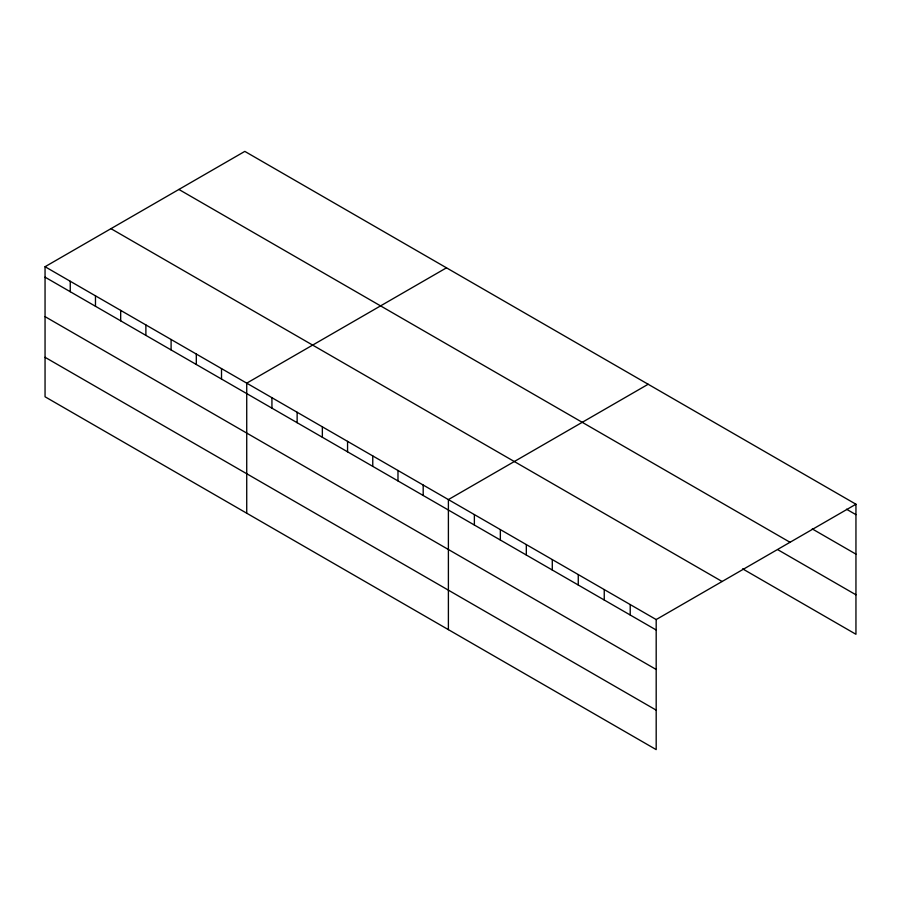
<?xml version="1.0" encoding="UTF-8"?>
<svg xmlns="http://www.w3.org/2000/svg" width="901" height="901" viewBox="0 0 901 901"><rect width="100%" height="100%" fill="white"/><g stroke="black" fill="none" stroke-linecap="round" stroke-linejoin="round"><path stroke-width="1.35" d="M45.05 266.719L656.187 619.561L656.187 749.609L45.05 396.778L45.05 266.719L244.813 151.391L855.95 504.222L855.95 634.281L742.615 568.846M446.491 267.822L246.728 383.162L246.728 513.21M648.168 384.254L448.394 499.593L448.394 629.653M656.187 619.561L855.95 504.222M846.501 509.211L855.95 514.662M812.263 528.921L855.95 554.138M178.894 189.447L790.031 542.278M778.025 549.824L855.95 594.806M110.969 228.663L722.106 581.494M45.05 277.159L656.187 630.002M45.05 316.634L656.187 669.466M45.05 357.303L656.187 710.134M630.216 604.56L630.216 615M604.244 589.569L604.244 600.01M578.262 574.568L578.262 585.008M552.29 559.577L552.29 570.018M526.319 544.576L526.319 555.016M500.348 529.585L500.348 540.026M474.376 514.584L474.376 525.035M423.188 485.042L423.188 495.482M397.983 470.48L397.983 480.92M372.766 455.929L372.766 466.369M347.561 441.377L347.561 451.818M322.355 426.815L322.355 437.267M297.139 412.264L297.139 422.704M271.933 397.713L271.933 408.153M221.511 368.599L221.511 379.039M196.305 354.048L196.305 364.488M171.1 339.497L171.1 349.937M145.883 324.934L145.883 335.386M120.678 310.383L120.678 320.824M95.472 295.832L95.472 306.272M70.255 281.281L70.255 291.721"/></g></svg>
